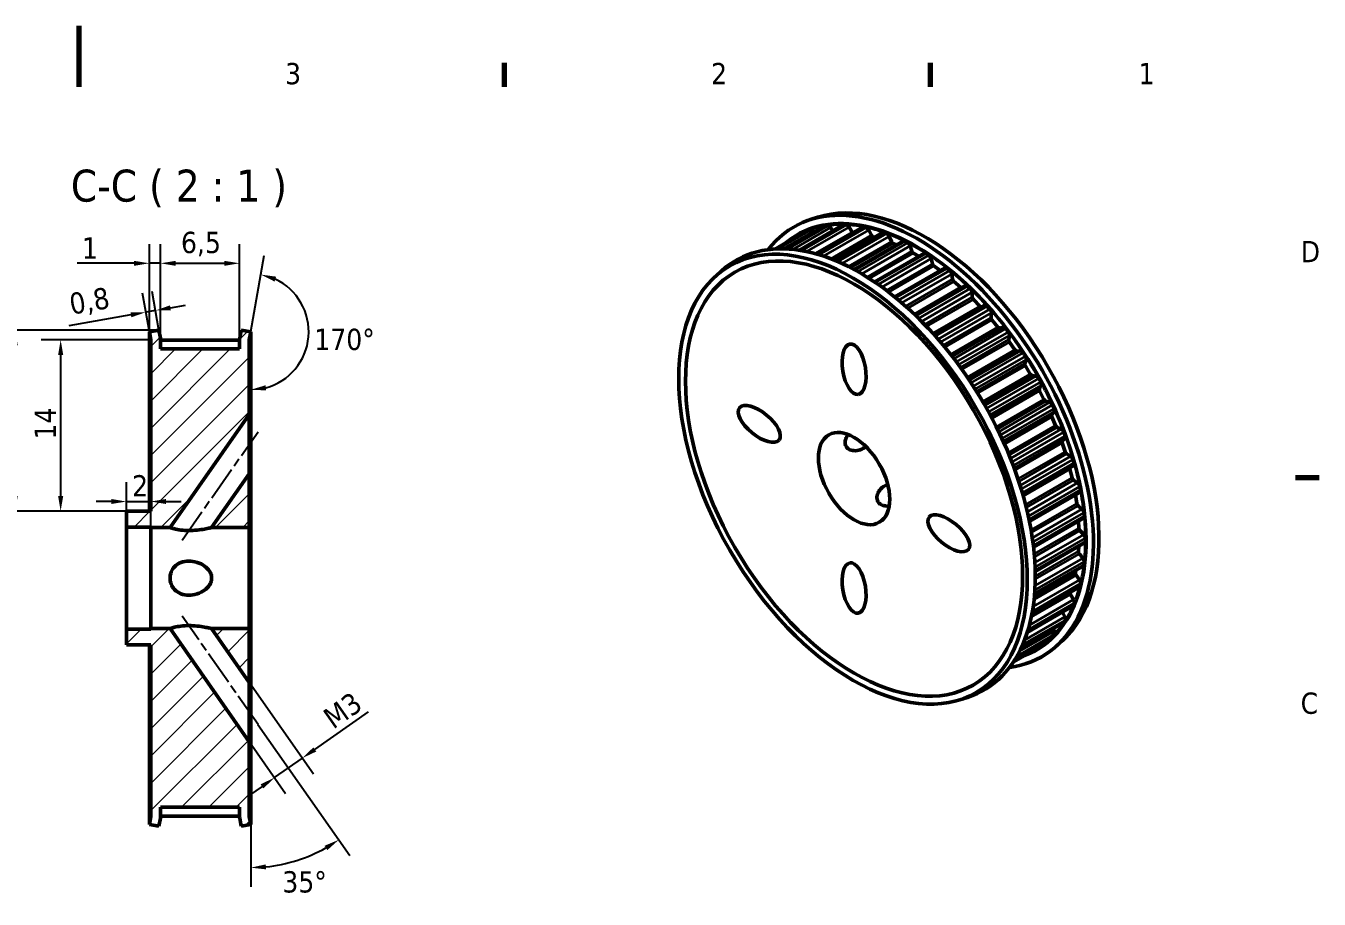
# Model space of a CAD drawing. Header units: millimetres. Extents: x 0 to 210, y 0 to 149.
# Drawn here: x 100.7 to 206.9, y 76.7 to 148.5 of the extents above; entities that cross this region are included whole.
import ezdxf

# ---------------------------------------------------------------- set-up
doc = ezdxf.new("R2010")
doc.units = ezdxf.units.MM
doc.header["$LTSCALE"] = 0.5
doc.linetypes.add('CHAIN', pattern=[0.3543, 0.2362, -0.0295, 0.0591, -0.0295])
for name, color, linetype, lineweight in [('Border (ISO)', 7, 'Continuous', 70), ('Centerline (ISO)', 7, 'Continuous', 25), ('Dimension (ISO)', 7, 'Continuous', 25), ('Hatch (ISO)', 7, 'Continuous', 18), ('Symbol (ISO)', 7, 'Continuous', 25), ('Visible (ISO)', 7, 'Continuous', 50), ('Visible Narrow (ISO)', 7, 'Continuous', 35)]:
    doc.layers.add(name, color=color, linetype=linetype, lineweight=lineweight)
doc.styles.add('Label Text (ISO)', font='tahoma.ttf')
doc.styles.add('Note Text (ISO)', font='tahoma.ttf')
doc.dimstyles.new('Default - Method 1b (ISO)', dxfattribs={"dimscale": 0.5, "dimtxt": 3.5, "dimasz": 2.5, "dimexe": 3.175, "dimexo": 0, "dimgap": 0.762, "dimtad": 1, "dimtoh": 1, "dimrnd": 1e-08, "dimtxsty": 'Note Text (ISO)', "dimcen": 0.09, "dimdle": 10, "dimclrd": 256, "dimclre": 256, "dimclrt": 256, "dimazin": 2, "dimtfac": 1, "dimtmove": 0, "dimatfit": 3, "dimfxl": 0, "dimtolj": 1, "dimlwd": -1, "dimlwe": -1, "dimarcsym": 0})

# ---------------------------------------------------------------- blocks, each defined once
blk = doc.blocks.new('Borders Default Border')
at = {"layer": 'Border (ISO)'}
for p, q in [((280, 287), (280, 290.9)), ((350, 287), (350, 290.9)), ((410, 222.75), (413.9, 222.75))]:
    blk.add_line(p, q, dxfattribs=at)
at = {"layer": 'Border (ISO)', "flags": 128}
blk.add_lwpolyline([(210, 297), (210, 287)], dxfattribs=at)
at = {"layer": 'Border (ISO)', "char_height": 3.5, "attachment_point": 7, "style": 'Note Text (ISO)'}
for s, insert in [('3', (243.91, 287.33)), ('2', (313.94, 287.4)), ('1', (384.21, 287.4)), ('D', (410.87, 258.13)), ('C', (410.86, 183.81))]:
    blk.add_mtext(s, dxfattribs=dict(at, insert=insert))
blk = doc.blocks.new('*D13')
at = {"layer": 'Defpoints', "color": 0}
for p in [(119.13, 91.92), (119.13, 91.91), (119.73, 91.06), (121.69, 79.55)]:
    blk.add_point(p, dxfattribs=at)
at = {"layer": 'Dimension (ISO)'}
for p, q in [((119.13, 91.91), (119.13, 77.71)), ((119.73, 91.06), (127.28, 80.28))]:
    blk.add_line(p, q, dxfattribs=at)
blk.add_arc((119.13, 91.92), 12.62, 275.6766, 299.3234, dxfattribs=at)
for points in [[(125.2, 81.09), (125.43, 80.73), (126.37, 81.58)], [(120.39, 79.15), (120.37, 79.56), (119.13, 79.29)]]:
    blk.add_solid(points, dxfattribs=at)
at = {"layer": 'Dimension (ISO)', "insert": (121.73, 79), "char_height": 1.75, "attachment_point": 1, "style": 'Note Text (ISO)'}
blk.add_mtext('\\A1;35°', dxfattribs=at)
blk = doc.blocks.new('*D14')
at = {"layer": 'Defpoints', "color": 0}
for p in [(119.02, 94.52), (119.02, 89.64), (123.38, 88.3)]:
    blk.add_point(p, dxfattribs=at)
at = {"layer": 'Dimension (ISO)'}
for p, q in [((119.02, 94.52), (124.29, 87)), ((124.4, 89.01), (128.82, 92.11)), ((119.02, 89.64), (122, 85.39)), ((121.08, 86.69), (123.38, 88.3)), ((120.06, 85.97), (119.04, 85.26))]:
    blk.add_line(p, q, dxfattribs=at)
for points in [[(124.28, 89.18), (124.52, 88.84), (123.38, 88.3)], [(119.94, 86.14), (120.18, 85.8), (121.08, 86.69)]]:
    blk.add_solid(points, dxfattribs=at)
at = {"layer": 'Dimension (ISO)', "insert": (124.91, 92.06), "char_height": 1.75, "attachment_point": 1, "rotation": 35, "style": 'Note Text (ISO)'}
blk.add_mtext('\\A1;\\fTahoma|b0|i0;\\H1.7500;M3', dxfattribs=at)
blk = doc.blocks.new('*D15')
at = {"layer": 'Defpoints', "color": 0}
for p in [(110.92, 109.39), (108.92, 107.3), (110.92, 107.25)]:
    blk.add_point(p, dxfattribs=at)
at = {"layer": 'Dimension (ISO)'}
for p, q in [((108.92, 107.3), (108.92, 110.98)), ((110.92, 107.25), (110.92, 110.98)), ((107.67, 109.39), (106.42, 109.39)), ((108.92, 109.39), (110.92, 109.39)), ((112.17, 109.39), (113.42, 109.39))]:
    blk.add_line(p, q, dxfattribs=at)
for points in [[(107.67, 109.6), (107.67, 109.19), (108.92, 109.39)], [(112.17, 109.6), (112.17, 109.19), (110.92, 109.39)]]:
    blk.add_solid(points, dxfattribs=at)
at = {"layer": 'Dimension (ISO)', "insert": (109.38, 111.56), "char_height": 1.75, "attachment_point": 1, "style": 'Note Text (ISO)'}
blk.add_mtext('\\A1;2', dxfattribs=at)
blk = doc.blocks.new('*D16')
at = {"layer": 'Defpoints', "color": 0}
for p in [(110.8, 128.98), (110.8, 123.35), (111.72, 122.69)]:
    blk.add_point(p, dxfattribs=at)
at = {"layer": 'Dimension (ISO)'}
for p, q in [((110.8, 123.35), (110.8, 130.56)), ((111.72, 122.69), (111.72, 130.56)), ((109.55, 128.98), (104.88, 128.98)), ((111.72, 128.98), (110.8, 128.98)), ((112.97, 128.98), (114.22, 128.98))]:
    blk.add_line(p, q, dxfattribs=at)
for points in [[(109.55, 129.18), (109.55, 128.77), (110.8, 128.98)], [(112.97, 129.18), (112.97, 128.77), (111.72, 128.98)]]:
    blk.add_solid(points, dxfattribs=at)
at = {"layer": 'Dimension (ISO)', "insert": (105.26, 131.11), "char_height": 1.75, "attachment_point": 1, "style": 'Note Text (ISO)'}
blk.add_mtext('\\A1;1', dxfattribs=at)
blk = doc.blocks.new('*D25')
at = {"layer": 'Defpoints', "color": 0}
for p in [(110.52, 124.96), (110.8, 123.35), (111.59, 123.49)]:
    blk.add_point(p, dxfattribs=at)
at = {"layer": 'Dimension (ISO)'}
for p, q in [((110.8, 123.35), (110.24, 126.52)), ((111.59, 123.49), (111.03, 126.66)), ((112.54, 125.32), (113.77, 125.53)), ((109.29, 124.74), (104.18, 123.84)), ((111.31, 125.1), (110.52, 124.96))]:
    blk.add_line(p, q, dxfattribs=at)
for points in [[(112.5, 125.52), (112.57, 125.11), (111.31, 125.1)], [(109.25, 124.95), (109.32, 124.54), (110.52, 124.96)]]:
    blk.add_solid(points, dxfattribs=at)
at = {"layer": 'Dimension (ISO)', "insert": (104.1, 126.47), "char_height": 1.75, "attachment_point": 1, "rotation": 10, "style": 'Note Text (ISO)'}
blk.add_mtext('\\A1;0,8', dxfattribs=at)
blk = doc.blocks.new('*D26')
at = {"layer": 'Defpoints', "color": 0}
for p in [(110.92, 122.69), (103.51, 108.6), (108.92, 108.6)]:
    blk.add_point(p, dxfattribs=at)
at = {"layer": 'Dimension (ISO)'}
for p, q in [((110.92, 122.69), (101.92, 122.69)), ((103.51, 121.44), (103.51, 109.85)), ((108.92, 108.6), (101.92, 108.6))]:
    blk.add_line(p, q, dxfattribs=at)
for points in [[(103.3, 121.44), (103.72, 121.44), (103.51, 122.69)], [(103.3, 109.85), (103.72, 109.85), (103.51, 108.6)]]:
    blk.add_solid(points, dxfattribs=at)
at = {"layer": 'Dimension (ISO)', "insert": (101.37, 114.49), "char_height": 1.75, "attachment_point": 1, "rotation": 90, "style": 'Note Text (ISO)'}
blk.add_mtext('\\A1;14', dxfattribs=at)
blk = doc.blocks.new('*D27')
at = {"layer": 'Defpoints', "color": 0}
for p in [(111.59, 123.49), (99.77, 108.6), (108.92, 108.6)]:
    blk.add_point(p, dxfattribs=at)
at = {"layer": 'Dimension (ISO)'}
for p, q in [((111.59, 123.49), (98.18, 123.49)), ((99.77, 122.24), (99.77, 109.85)), ((108.92, 108.6), (98.18, 108.6))]:
    blk.add_line(p, q, dxfattribs=at)
for points in [[(99.56, 122.24), (99.98, 122.24), (99.77, 123.49)], [(99.56, 109.85), (99.98, 109.85), (99.77, 108.6)]]:
    blk.add_solid(points, dxfattribs=at)
at = {"layer": 'Dimension (ISO)', "insert": (97.59, 114.93), "char_height": 1.75, "attachment_point": 1, "rotation": 90, "style": 'Note Text (ISO)'}
blk.add_mtext('\\A1;15', dxfattribs=at)
blk = doc.blocks.new('*D28')
at = {"layer": 'Defpoints', "color": 0}
for p in [(119.13, 123.35), (119.13, 123.35), (119.14, 123.36), (123.12, 120.73)]:
    blk.add_point(p, dxfattribs=at)
at = {"layer": 'Dimension (ISO)'}
blk.add_line((119.14, 123.36), (120.24, 129.62), dxfattribs=at)
blk.add_arc((119.13, 123.35), 4.77, 285.0432, 64.9568, dxfattribs=at)
for points in [[(121.09, 127.48), (121.22, 127.88), (119.96, 128.05)], [(120.4, 118.53), (120.35, 118.95), (119.13, 118.58)]]:
    blk.add_solid(points, dxfattribs=at)
at = {"layer": 'Dimension (ISO)', "insert": (124.36, 123.6), "char_height": 1.75, "attachment_point": 1, "style": 'Note Text (ISO)'}
blk.add_mtext('\\A1;170°', dxfattribs=at)
blk = doc.blocks.new('*D29')
at = {"layer": 'Defpoints', "color": 0}
for p in [(118.22, 128.98), (111.72, 122.66), (118.22, 122.66)]:
    blk.add_point(p, dxfattribs=at)
at = {"layer": 'Dimension (ISO)'}
for p, q in [((111.72, 122.66), (111.72, 130.56)), ((118.22, 122.66), (118.22, 130.56)), ((112.97, 128.98), (116.97, 128.98))]:
    blk.add_line(p, q, dxfattribs=at)
for points in [[(112.97, 129.18), (112.97, 128.77), (111.72, 128.98)], [(116.97, 129.18), (116.97, 128.77), (118.22, 128.98)]]:
    blk.add_solid(points, dxfattribs=at)
at = {"layer": 'Dimension (ISO)', "insert": (113.4, 131.57), "char_height": 1.75, "attachment_point": 1, "style": 'Note Text (ISO)'}
blk.add_mtext('\\A1;6,5', dxfattribs=at)

msp = doc.modelspace()

# ---------------------------------------------------------------- hatches: boundary and pattern name
at = {"layer": 'Hatch (ISO)'}
h = msp.add_hatch(dxfattribs=at)
h.set_pattern_fill('ANSI31', color=256, scale=12.7, style=0)
h.set_pattern_definition([(45, (0, 0), (-1.122532, 1.122532), [])])
h.paths.add_polyline_path([(115.921, 98.947), (119.018, 94.523), (119.018, 98.947)])
h.paths.add_polyline_path([(119.018, 111.67), (115.921, 107.247), (119.018, 107.247)])
edge = h.paths.add_edge_path()
edge.add_line((111.718, 121.941), (111.718, 122.691))
edge.add_ellipse((110.918, 122.691), major_axis=(0, 0.8), ratio=1, start_angle=270, end_angle=280)
edge.add_line((111.706, 122.83), (111.589, 123.491))
edge.add_line((111.589, 123.491), (110.801, 123.352))
edge.add_line((110.801, 123.352), (110.918, 122.691))
edge.add_line((110.918, 122.691), (110.918, 108.597))
edge.add_line((110.918, 108.597), (108.918, 108.597))
edge.add_line((108.918, 108.597), (108.918, 107.297))
edge.add_line((108.918, 107.297), (110.918, 107.297))
edge.add_line((110.918, 107.297), (110.918, 107.247))
edge.add_line((110.918, 107.247), (112.502, 107.247))
edge.add_line((112.502, 107.247), (119.018, 116.552))
edge.add_line((119.018, 116.552), (119.018, 122.691))
edge.add_line((119.018, 122.691), (119.134, 123.352))
edge.add_line((119.134, 123.352), (118.347, 123.491))
edge.add_line((118.347, 123.491), (118.23, 122.83))
edge.add_ellipse((119.018, 122.691), major_axis=(-0.139, -0.788), ratio=1, start_angle=270, end_angle=280)
edge.add_line((118.218, 122.691), (118.218, 121.941))
edge.add_line((118.218, 121.941), (111.718, 121.941))
edge = h.paths.add_edge_path()
edge.add_line((111.718, 83.502), (111.718, 84.252))
edge.add_line((111.718, 84.252), (118.218, 84.252))
edge.add_line((118.218, 84.252), (118.218, 83.502))
edge.add_ellipse((119.018, 83.502), major_axis=(0, -0.8), ratio=1, start_angle=270, end_angle=280)
edge.add_line((118.23, 83.363), (118.347, 82.702))
edge.add_line((118.347, 82.702), (119.134, 82.841))
edge.add_line((119.134, 82.841), (119.018, 83.502))
edge.add_line((119.018, 83.502), (119.018, 89.641))
edge.add_line((119.018, 89.641), (112.502, 98.947))
edge.add_line((112.502, 98.947), (110.918, 98.947))
edge.add_line((110.918, 98.947), (110.918, 98.897))
edge.add_line((110.918, 98.897), (108.918, 98.897))
edge.add_line((108.918, 98.897), (108.918, 97.597))
edge.add_line((108.918, 97.597), (110.918, 97.597))
edge.add_line((110.918, 97.597), (110.918, 83.502))
edge.add_line((110.918, 83.502), (110.801, 82.841))
edge.add_line((110.801, 82.841), (111.589, 82.702))
edge.add_line((111.589, 82.702), (111.706, 83.363))
edge.add_ellipse((110.918, 83.502), major_axis=(0.139, 0.788), ratio=1, start_angle=270, end_angle=280)

# ---------------------------------------------------------------- linework, layer by layer
at = {"layer": 'Centerline (ISO)', "linetype": 'CHAIN', "ltscale": 23.990969}
for p, q in [((113.494, 106.223), (119.735, 115.135)), ((119.735, 91.058), (113.494, 99.971))]:
    msp.add_line(p, q, dxfattribs=at)
at = {"layer": 'Visible (ISO)'}
for p, q in [((166.33, 132.023), (163.104, 130.161)), ((167.824, 132.128), (164.229, 130.052)), ((165.747, 132.765), (165.13, 132.568)), ((169.412, 131.954), (165.6, 129.753)), ((166.795, 131.918), (166.988, 131.645)), ((168.324, 131.955), (168.569, 131.545)), ((162.24, 130.153), (163.867, 131.093)), ((164.952, 131.643), (162.385, 130.161)), ((165.379, 131.603), (165.451, 131.516)), ((171.068, 131.506), (167.122, 129.228)), ((172.766, 130.79), (168.734, 128.462)), ((169.94, 131.712), (170.155, 131.287)), ((170.299, 131.149), (170.401, 131.121)), ((171.619, 131.194), (171.799, 130.761)), ((174.479, 129.817), (170.391, 127.457)), ((171.936, 130.606), (172.229, 130.48)), ((173.333, 130.409), (173.476, 129.974)), ((173.604, 129.805), (174.031, 129.559)), ((175.056, 129.37), (175.159, 128.939)), ((175.276, 128.759), (175.798, 128.382)), ((157.329, 127.905), (157.809, 128.341)), ((176.181, 128.603), (172.056, 126.222)), ((176.761, 128.091), (176.823, 127.673)), ((177.844, 127.167), (173.698, 124.773)), ((176.927, 127.484), (177.471, 127.009)), ((178.42, 126.595), (178.44, 126.195)), ((178.529, 126.001), (179.052, 125.46)), ((179.201, 125.407), (179.446, 125.533)), ((180.007, 124.904), (179.985, 124.528)), ((111.589, 123.491), (110.801, 123.352)), ((110.801, 123.352), (110.918, 122.691)), ((110.801, 123.352), (110.801, 108.597)), ((111.706, 122.83), (111.589, 123.491)), ((118.347, 123.491), (118.23, 122.83)), ((119.134, 123.352), (118.347, 123.491)), ((119.018, 122.691), (119.134, 123.352)), ((119.134, 82.841), (119.134, 123.352)), ((180.058, 124.332), (180.551, 123.735)), ((180.702, 123.659), (180.975, 123.732)), ((110.918, 122.691), (110.918, 108.597)), ((111.718, 121.941), (111.718, 122.691)), ((111.718, 122.662), (118.218, 122.662)), ((118.218, 122.691), (118.218, 121.941)), ((119.018, 116.552), (119.018, 122.691)), ((181.499, 123.046), (181.434, 122.7)), ((181.49, 122.505), (181.945, 121.861)), ((118.218, 121.941), (111.718, 121.941)), ((182.096, 121.762), (182.392, 121.781)), ((182.87, 121.048), (182.764, 120.739)), ((182.802, 120.547), (183.212, 119.866)), ((183.361, 119.747), (183.674, 119.711)), ((184.099, 118.944), (183.954, 118.675)), ((183.973, 118.49), (184.331, 117.783)), ((184.476, 117.646), (184.803, 117.555)), ((112.502, 107.247), (119.018, 116.552)), ((119.018, 116.552), (119.018, 111.67)), ((185.167, 116.765), (184.985, 116.542)), ((184.985, 116.367), (185.286, 115.645)), ((185.424, 115.491), (185.759, 115.348)), ((185.822, 114.21), (186.062, 113.484)), ((186.058, 114.547), (185.842, 114.373)), ((186.19, 113.316), (186.528, 113.123)), ((119.018, 111.67), (115.921, 107.247)), ((119.018, 107.247), (119.018, 111.67)), ((182.609, 109.93), (186.761, 112.328)), ((186.471, 112.054), (186.645, 111.336)), ((186.762, 111.157), (187.097, 110.916)), ((183.14, 107.755), (187.277, 110.143)), ((186.921, 109.932), (187.027, 109.234)), ((110.918, 108.597), (108.918, 108.597)), ((108.918, 108.597), (108.918, 107.297)), ((187.131, 109.046), (187.458, 108.761)), ((183.476, 105.648), (187.584, 108.02)), ((187.171, 107.781), (187.201, 107.211)), ((108.918, 107.297), (110.918, 107.297)), ((108.918, 98.897), (108.918, 107.297)), ((110.918, 107.297), (110.918, 107.247)), ((110.918, 107.247), (112.502, 107.247)), ((110.918, 98.947), (110.918, 107.247)), ((115.921, 107.247), (119.018, 107.247)), ((119.018, 107.247), (119.018, 98.947)), ((187.291, 107.017), (187.605, 106.694)), ((183.614, 103.644), (187.678, 105.99)), ((187.189, 105.708), (187.166, 105.299)), ((187.24, 105.103), (187.536, 104.745)), ((183.562, 101.781), (187.556, 104.087)), ((186.961, 103.743), (186.921, 103.528)), ((186.978, 103.333), (187.251, 102.947)), ((183.334, 100.096), (187.221, 102.34)), ((186.509, 101.735), (186.756, 101.327)), ((182.961, 98.631), (186.678, 100.777)), ((185.857, 100.303), (186.058, 99.911)), ((110.918, 98.897), (108.918, 98.897)), ((108.918, 98.897), (108.918, 97.597)), ((112.502, 98.947), (110.918, 98.947)), ((110.918, 98.947), (110.918, 98.897)), ((119.018, 89.641), (112.502, 98.947)), ((115.921, 98.947), (119.018, 94.523)), ((119.018, 98.947), (115.921, 98.947)), ((119.018, 94.523), (119.018, 98.947)), ((182.5, 97.439), (185.936, 99.423)), ((185.08, 98.929), (185.167, 98.721)), ((182.063, 96.599), (185.006, 98.298)), ((185.845, 97.955), (185.365, 97.519)), ((108.918, 97.597), (110.918, 97.597)), ((110.801, 97.597), (110.801, 82.841)), ((110.918, 97.597), (110.918, 83.502)), ((181.829, 96.224), (183.903, 97.421)), ((119.018, 94.523), (119.018, 89.641)), ((177.427, 93.095), (178.044, 93.292)), ((119.018, 83.502), (119.018, 89.641)), ((111.718, 83.502), (111.718, 84.252)), ((111.718, 84.252), (118.218, 84.252)), ((118.218, 84.252), (118.218, 83.502)), ((110.918, 83.502), (110.801, 82.841)), ((111.589, 82.702), (111.706, 83.363)), ((118.218, 83.531), (111.718, 83.531)), ((118.23, 83.363), (118.347, 82.702)), ((119.134, 82.841), (119.018, 83.502)), ((110.801, 82.841), (111.589, 82.702)), ((118.347, 82.702), (119.134, 82.841))]:
    msp.add_line(p, q, dxfattribs=at)
for centre, start, end in [((110.918, 122.691), 0, 10), ((119.018, 122.691), 170, 180), ((110.918, 83.502), 350, 0), ((119.018, 83.502), 180, 190)]:
    msp.add_arc(centre, 0.8, start, end, dxfattribs=at)
for centre, major_axis, start_param, end_param in [((173.976, 114.309), (-10.197, 17.662), 2.9051027, 6.5196753), ((174.533, 114.631), (-10.128, 17.542), 3.2666, 6.158178), ((166.48, 131.763), (-0.15, 0.26), 6.0715312, 6.2831853), ((173.885, 114.257), (-9.797, 16.969), 6.0550164, 6.0715312), ((166.67, 131.793), (-0.15, 0.26), 4.865978, 6.0550164), ((167.974, 131.868), (-0.15, 0.26), 5.9458675, 6.2831853), ((173.885, 114.257), (-9.797, 16.969), 5.9293527, 5.9458675), ((168.178, 131.861), (-0.15, 0.26), 4.7403142, 5.9293527), ((169.562, 131.695), (-0.15, 0.26), 5.8202038, 6.2831853), ((173.885, 114.257), (-9.797, 16.969), 5.803689, 5.8202038), ((169.776, 131.651), (-0.15, 0.26), 4.6146505, 5.803689), ((169.198, 111.551), (10.197, -17.662), 6.158178, 9.5497853), ((164.017, 130.833), (-0.15, 0.26), 5.6064322, 6.2831853), ((165.102, 131.383), (-0.15, 0.26), 6.1971949, 6.2831853), ((173.885, 114.257), (-9.797, 16.969), 6.1806801, 6.1971949), ((165.276, 131.448), (-0.15, 0.26), 4.9916417, 6.1806801), ((168.666, 131.608), (-0.1, 0.173), 1.5987216, 1.9433872), ((170.264, 131.328), (-0.1, 0.173), 1.4730579, 2.6075219), ((171.218, 131.246), (-0.15, 0.26), 5.6945401, 6.2831853), ((173.885, 114.257), (-9.797, 16.969), 5.6780253, 5.6945401), ((171.439, 131.167), (-0.15, 0.26), 4.4889868, 5.6780253), ((171.918, 130.779), (-0.1, 0.173), 1.3473942, 2.4818582), ((172.916, 130.53), (-0.15, 0.26), 5.5688764, 6.2831853), ((173.885, 114.257), (-9.797, 16.969), 5.5523616, 5.5688764), ((173.141, 130.417), (-0.15, 0.26), 4.3633231, 5.5523616), ((173.604, 129.969), (-0.1, 0.173), 1.2217305, 2.3561945), ((174.629, 129.557), (-0.15, 0.26), 5.4432127, 6.2831853), ((173.885, 114.257), (-9.797, 16.969), 5.4266979, 5.4432127), ((174.854, 129.411), (-0.15, 0.26), 4.2376594, 5.4266979), ((175.294, 128.911), (-0.1, 0.173), 1.0960668, 2.2305308), ((176.331, 128.343), (-0.15, 0.26), 5.317549, 6.2831853), ((173.885, 114.257), (-9.797, 16.969), 5.3010342, 5.317549), ((176.552, 128.167), (-0.15, 0.26), 4.1119957, 5.3010342), ((176.962, 127.622), (-0.1, 0.173), 0.9704031, 2.1048671), ((177.506, 127.146), (-0.1, 0.173), 2.1048671, 2.4267333), ((177.994, 126.907), (-0.15, 0.26), 5.1918853, 6.2831853), ((173.885, 114.257), (-9.797, 16.969), 5.1753705, 5.1918853), ((178.208, 126.703), (-0.15, 0.26), 3.986332, 5.1753705), ((178.581, 126.123), (-0.1, 0.173), 0.8447394, 1.9792034), ((179.104, 125.582), (0.1, -0.173), 5.120796, 6.25526), ((179.592, 125.271), (-0.15, 0.26), 5.0662216, 6.25526), ((173.885, 114.257), (-9.797, 16.969), 5.0497068, 5.0662216), ((179.796, 125.043), (-0.15, 0.26), 3.8606683, 5.0497068), ((180.126, 124.436), (-0.1, 0.173), 0.7190757, 1.8535397), ((180.619, 123.839), (0.1, -0.173), 4.9951323, 6.1295963), ((181.1, 123.462), (-0.15, 0.26), 4.9405579, 6.1295963), ((173.885, 114.257), (-9.797, 16.969), 4.9240431, 4.9405579), ((181.29, 123.213), (-0.15, 0.26), 3.7350046, 4.9240431), ((181.573, 122.589), (-0.1, 0.173), 0.5934119, 1.727876), ((182.028, 121.945), (0.1, -0.173), 4.8694686, 6.0039326), ((182.494, 121.507), (-0.15, 0.26), 4.8148942, 6.0039326), ((173.885, 114.257), (-9.797, 16.969), 4.7983794, 4.8148942), ((182.668, 121.241), (-0.15, 0.26), 3.6093409, 4.7983794), ((182.899, 120.61), (-0.1, 0.173), 0.4677482, 1.6022123), ((183.308, 119.929), (-0.1, 0.173), 1.6022123, 2.7366763), ((183.753, 119.438), (-0.15, 0.26), 4.6892305, 5.8782689), ((173.885, 114.257), (-9.797, 16.969), 4.6727156, 4.6892305), ((183.907, 119.159), (0.15, -0.26), 0.3420845, 1.531123), ((184.082, 118.531), (-0.1, 0.173), 0.3420845, 1.4765485), ((184.44, 117.824), (-0.1, 0.173), 1.4765485, 2.6110126), ((184.856, 117.287), (-0.15, 0.26), 4.5635668, 5.7526052), ((173.885, 114.257), (-9.797, 16.969), 4.5470519, 4.5635668), ((184.989, 117), (0.15, -0.26), 0.2164208, 1.4054593), ((185.105, 116.385), (-0.1, 0.173), 0.2164208, 1.3508848), ((185.406, 115.663), (-0.1, 0.173), 1.3508848, 2.4853489), ((185.786, 115.089), (-0.15, 0.26), 4.4379031, 5.6269415), ((173.885, 114.257), (-9.797, 16.969), 4.4213882, 4.4379031), ((185.895, 114.798), (0.15, -0.26), 0.0907571, 1.2797956), ((185.95, 114.205), (-0.1, 0.173), 0.0907571, 1.2252211), ((186.19, 113.48), (-0.1, 0.173), 1.2252211, 2.3596851), ((186.528, 112.877), (-0.15, 0.26), 4.3122393, 5.5012778), ((173.885, 114.257), (-9.797, 16.969), 4.2957245, 4.3122393), ((186.606, 112.026), (-0.1, 0.173), 0.4148199, 1.0995574), ((186.611, 112.588), (0.15, -0.26), 0, 1.1541319), ((186.779, 111.309), (-0.1, 0.173), 1.0995574, 2.2340214), ((187.071, 110.687), (-0.15, 0.26), 4.1865756, 5.3756141), ((173.885, 114.257), (-9.797, 16.969), 4.1700608, 4.1865756), ((187.06, 109.883), (-0.1, 0.173), 0.9443349, 0.9738937), ((187.127, 110.403), (0.15, -0.26), 0, 1.0284682), ((187.166, 109.184), (-0.1, 0.173), 0.9738937, 2.1083577), ((187.406, 108.554), (-0.15, 0.26), 4.0609119, 5.2499504), ((173.885, 114.257), (-9.797, 16.969), 4.0443971, 4.0609119), ((187.434, 108.279), (0.15, -0.26), 0, 0.9028045), ((187.343, 107.139), (-0.1, 0.173), 0.84823, 1.982694), ((187.528, 106.51), (-0.15, 0.26), 3.9352482, 5.1242867), ((173.885, 114.257), (-9.797, 16.969), 3.9187334, 3.9352482), ((187.307, 105.207), (-0.1, 0.173), 0.7225663, 1.8570303), ((187.528, 106.25), (0.15, -0.26), 0, 0.7771408), ((187.434, 104.589), (-0.15, 0.26), 3.8095845, 4.998623), ((187.406, 104.347), (0.15, -0.26), 0, 0.651477), ((173.885, 114.257), (-9.797, 16.969), 3.7930697, 3.8095845), ((187.06, 103.417), (-0.1, 0.173), 0.5969026, 1.7313666), ((187.071, 102.6), (0.15, -0.26), 0, 0.5258133), ((187.127, 102.82), (-0.15, 0.26), 3.6839208, 4.8729593), ((173.885, 114.257), (-9.797, 16.969), 3.667406, 3.6839208), ((186.606, 101.799), (-0.1, 0.173), 0.6338655, 1.6057029), ((173.885, 114.257), (-9.797, 16.969), 3.5417423, 3.5582571), ((186.611, 101.231), (-0.15, 0.26), 3.5582571, 4.7472956), ((186.528, 101.037), (0.15, -0.26), 0, 0.4001496), ((185.786, 99.683), (0.15, -0.26), 0, 0.2744859), ((173.885, 114.257), (9.797, -16.969), 0.2744859, 0.2910007), ((185.895, 99.848), (0.15, -0.26), 0.2910007, 1.4800392), ((184.856, 98.558), (0.15, -0.26), 0, 0.1488222), ((173.885, 114.257), (9.797, -16.969), 0.1488222, 0.165337), ((184.989, 98.692), (0.15, -0.26), 0.165337, 1.3543755), ((183.753, 97.681), (0.15, -0.26), 0, 0.0231585), ((173.885, 114.257), (9.797, -16.969), 0.0231585, 0.0396733), ((183.907, 97.781), (0.15, -0.26), 0.0396733, 1.2241979)]:
    msp.add_ellipse(centre, major_axis=major_axis, ratio=0.5773503, start_param=start_param, end_param=end_param, dxfattribs=at)
for centre, major_axis, ratio in [((168.641, 111.229), (10.128, -17.542), 0.5773503), ((168.723, 111.277), (9.797, -16.969), 0.5773503), ((168.723, 120.27), (0.343, -2.068), 0.4491777), ((160.935, 115.773), (1.619, -1.331), 0.4491777), ((168.723, 111.277), (-2.075, 3.594), 0.5773503), ((176.512, 106.78), (-1.619, 1.331), 0.4491777), ((168.723, 102.283), (-0.343, 2.068), 0.4491777)]:
    msp.add_ellipse(centre, major_axis=major_axis, ratio=ratio, dxfattribs=at)
for points, knots in [([(169.695, 113.913), (169.625, 113.853), (169.552, 113.802), (169.324, 113.67), (169.148, 113.609), (168.797, 113.56), (168.624, 113.572), (168.347, 113.656), (168.218, 113.727), (168.079, 113.884), (168.042, 113.945), (167.992, 114.081), (167.979, 114.156), (167.979, 114.315), (167.992, 114.399), (168.042, 114.572), (168.079, 114.66), (168.154, 114.8), (168.186, 114.853), (168.22, 114.905)], [0.41969069, 0.41969069, 0.41969069, 0.41969069, 0.45034962, 0.45034962, 0.51637027, 0.51637027, 0.58239091, 0.58239091, 0.64083498, 0.64083498, 0.67005701, 0.67005701, 0.69927905, 0.69927905, 0.72850109, 0.72850109, 0.75772312, 0.75772312, 0.77577146, 0.77577146, 0.77577146, 0.77577146]), ([(171.614, 109.027), (171.552, 109.023), (171.49, 109.022), (171.331, 109.027), (171.236, 109.039), (171.062, 109.082), (170.982, 109.113), (170.845, 109.192), (170.786, 109.241), (170.694, 109.353), (170.659, 109.415), (170.592, 109.614), (170.595, 109.761), (170.662, 110.043), (170.738, 110.199), (170.955, 110.478), (171.097, 110.6), (171.252, 110.69)], [0.62278664, 0.62278664, 0.62278664, 0.62278664, 0.64083498, 0.64083498, 0.67005701, 0.67005701, 0.69927905, 0.69927905, 0.72850109, 0.72850109, 0.75772312, 0.75772312, 0.81616719, 0.81616719, 0.88218783, 0.88218783, 0.94820848, 0.94820848, 0.94820848, 0.94820848]), ([(114.041, 107.003), (113.83, 107.003), (113.603, 107.016), (113.189, 107.068), (113.003, 107.106), (112.752, 107.168), (112.657, 107.196), (112.532, 107.236), (112.502, 107.247), (112.502, 107.247)], [0, 0, 0, 0, 0.06328483, 0.06328483, 0.12656967, 0.12656967, 0.17587224, 0.17587224, 0.22517481, 0.22517481, 0.22517481, 0.22517481]), ([(115.921, 107.247), (115.921, 107.247), (115.905, 107.243), (115.848, 107.23), (115.805, 107.22), (115.644, 107.185), (115.493, 107.154), (115.159, 107.096), (114.946, 107.063), (114.497, 107.017), (114.261, 107.003), (114.041, 107.003)], [0.69927905, 0.69927905, 0.69927905, 0.69927905, 0.72850109, 0.72850109, 0.75772312, 0.75772312, 0.81616719, 0.81616719, 0.88218783, 0.88218783, 0.94820848, 0.94820848, 0.94820848, 0.94820848]), ([(114.041, 101.697), (113.83, 101.697), (113.603, 101.731), (113.189, 101.888), (113.003, 102.012), (112.752, 102.284), (112.657, 102.432), (112.532, 102.757), (112.502, 102.932), (112.502, 103.261), (112.532, 103.437), (112.657, 103.761), (112.752, 103.91), (113.003, 104.181), (113.189, 104.305), (113.603, 104.463), (113.83, 104.497), (114.261, 104.497), (114.497, 104.46), (114.946, 104.319), (115.159, 104.214), (115.493, 103.974), (115.644, 103.827), (115.805, 103.572), (115.848, 103.48), (115.905, 103.292), (115.921, 103.194), (115.921, 102.999), (115.905, 102.902), (115.848, 102.713), (115.805, 102.622), (115.644, 102.366), (115.493, 102.219), (115.159, 101.98), (114.946, 101.874), (114.497, 101.733), (114.261, 101.697), (114.041, 101.697)], [0, 0, 0, 0, 0.06328483, 0.06328483, 0.12656967, 0.12656967, 0.17587224, 0.17587224, 0.22517481, 0.22517481, 0.27447738, 0.27447738, 0.32377996, 0.32377996, 0.38706479, 0.38706479, 0.45034962, 0.45034962, 0.51637027, 0.51637027, 0.58239091, 0.58239091, 0.64083498, 0.64083498, 0.67005701, 0.67005701, 0.69927905, 0.69927905, 0.72850109, 0.72850109, 0.75772312, 0.75772312, 0.81616719, 0.81616719, 0.88218783, 0.88218783, 0.94820848, 0.94820848, 0.94820848, 0.94820848]), ([(112.502, 98.947), (112.502, 98.947), (112.532, 98.957), (112.657, 98.997), (112.752, 99.025), (113.003, 99.088), (113.189, 99.126), (113.603, 99.177), (113.83, 99.19), (114.261, 99.19), (114.497, 99.176), (114.946, 99.13), (115.159, 99.098), (115.493, 99.039), (115.644, 99.008), (115.805, 98.973), (115.848, 98.963), (115.905, 98.95), (115.921, 98.947), (115.921, 98.947)], [0.22517481, 0.22517481, 0.22517481, 0.22517481, 0.27447738, 0.27447738, 0.32377996, 0.32377996, 0.38706479, 0.38706479, 0.45034962, 0.45034962, 0.51637027, 0.51637027, 0.58239091, 0.58239091, 0.64083498, 0.64083498, 0.67005701, 0.67005701, 0.69927905, 0.69927905, 0.69927905, 0.69927905])]:
    msp.add_open_spline(points, degree=3, knots=knots, dxfattribs=at)
msp.add_open_spline([(171.252, 110.69), (171.325, 110.732), (171.405, 110.769), (171.492, 110.8)], degree=3, dxfattribs=at)
at = {"layer": 'Visible Narrow (ISO)'}
for p, q in [((163.117, 130.161), (166.365, 132.036)), ((166.558, 132.066), (163.247, 130.154)), ((163.682, 130.121), (166.795, 131.918)), ((164.255, 130.048), (167.882, 132.142)), ((168.09, 132.135), (164.426, 130.02)), ((164.836, 129.941), (168.324, 131.955)), ((165.642, 129.741), (169.495, 131.966)), ((169.713, 131.922), (165.837, 129.684)), ((162.387, 130.161), (164.966, 131.649)), ((165.142, 131.716), (162.453, 130.163)), ((162.891, 130.167), (165.379, 131.603)), ((168.569, 131.545), (165.509, 129.778)), ((166.219, 129.563), (169.94, 131.712)), ((170.155, 131.287), (166.805, 129.353)), ((167.033, 129.264), (170.299, 131.149)), ((167.181, 129.203), (171.177, 131.511)), ((171.401, 131.43), (167.391, 129.115)), ((167.744, 128.957), (171.619, 131.194)), ((171.799, 130.761), (168.252, 128.713)), ((168.809, 128.421), (172.901, 130.783)), ((168.467, 128.603), (171.936, 130.606)), ((173.129, 130.668), (169.027, 128.3)), ((169.354, 128.112), (173.333, 130.409)), ((173.476, 129.974), (169.791, 127.846)), ((169.991, 127.719), (173.604, 129.805)), ((170.483, 127.395), (174.641, 129.795)), ((174.869, 129.647), (170.704, 127.242)), ((171.003, 127.029), (175.056, 129.37)), ((175.159, 128.939), (171.376, 126.754)), ((171.56, 126.614), (175.276, 128.759)), ((172.164, 126.134), (176.369, 128.562)), ((176.594, 128.383), (172.383, 125.952)), ((172.655, 125.721), (176.761, 128.091)), ((176.823, 127.673), (172.968, 125.447)), ((173.136, 125.296), (176.927, 127.484)), ((177.471, 127.009), (173.661, 124.809)), ((173.819, 124.656), (178.058, 127.104)), ((178.275, 126.896), (174.033, 124.447)), ((174.277, 124.203), (178.42, 126.595)), ((178.44, 126.195), (174.534, 123.94)), ((174.685, 123.782), (178.529, 126.001)), ((179.052, 125.46), (175.194, 123.233)), ((179.446, 125.533), (175.286, 123.131)), ((175.419, 122.982), (179.681, 125.443)), ((175.277, 123.141), (179.201, 125.407)), ((179.888, 125.21), (175.623, 122.748)), ((175.839, 122.498), (180.007, 124.904)), ((179.985, 124.528), (176.044, 122.253)), ((176.178, 122.092), (180.058, 124.332)), ((180.551, 123.735), (176.662, 121.49)), ((176.75, 121.377), (180.702, 123.659)), ((180.975, 123.732), (176.795, 121.318)), ((176.935, 121.136), (181.212, 123.605)), ((181.405, 123.352), (177.127, 120.882)), ((177.314, 120.629), (181.499, 123.046)), ((181.434, 122.7), (177.472, 120.412)), ((177.587, 120.251), (181.49, 122.505)), ((181.945, 121.861), (178.037, 119.604)), ((178.127, 119.471), (182.096, 121.762)), ((182.392, 121.781), (178.201, 119.361)), ((178.343, 119.146), (182.628, 121.62)), ((182.805, 121.35), (178.519, 118.875)), ((178.677, 118.627), (182.87, 121.048)), ((182.764, 120.739), (178.791, 118.445)), ((178.888, 118.288), (182.802, 120.547)), ((183.212, 119.866), (179.297, 117.606)), ((179.387, 117.453), (183.361, 119.747)), ((183.674, 119.711), (179.48, 117.29)), ((179.619, 117.044), (183.907, 119.519)), ((184.063, 119.236), (179.776, 116.761)), ((179.906, 116.523), (184.099, 118.944)), ((183.954, 118.675), (179.981, 116.381)), ((180.061, 116.231), (183.973, 118.49)), ((184.331, 117.783), (180.422, 115.526)), ((180.507, 115.354), (184.476, 117.646)), ((184.803, 117.555), (180.613, 115.136)), ((180.744, 114.862), (185.027, 117.335)), ((185.161, 117.043), (180.879, 114.571)), ((180.981, 114.348), (185.167, 116.765)), ((184.985, 116.542), (181.023, 114.254)), ((181.085, 114.115), (184.985, 116.367)), ((185.286, 115.645), (181.393, 113.397)), ((181.471, 113.208), (185.424, 115.491)), ((185.759, 115.348), (181.581, 112.936)), ((181.699, 112.635), (185.971, 115.102)), ((186.081, 114.807), (181.811, 112.341)), ((181.886, 112.139), (186.058, 114.547)), ((185.842, 114.373), (181.901, 112.098)), ((181.947, 111.972), (185.822, 114.21)), ((186.062, 113.484), (182.198, 111.253)), ((182.265, 111.05), (186.19, 113.316)), ((186.528, 113.123), (182.37, 110.723)), ((182.47, 110.4), (186.725, 112.856)), ((186.809, 112.562), (182.558, 110.107)), ((182.635, 109.839), (186.471, 112.054)), ((186.645, 111.336), (182.825, 109.131)), ((182.88, 108.915), (186.762, 111.157)), ((187.097, 110.916), (182.971, 108.533)), ((183.048, 108.191), (187.276, 110.632)), ((187.333, 110.343), (183.11, 107.905)), ((183.141, 107.75), (186.921, 109.932)), ((187.027, 109.234), (183.27, 107.065)), ((183.309, 106.839), (187.131, 109.046)), ((187.458, 108.761), (183.377, 106.405)), ((183.427, 106.046), (187.616, 108.465)), ((187.645, 108.186), (183.461, 105.771)), ((187.201, 107.211), (183.533, 105.093)), ((183.553, 104.859), (187.291, 107.017)), ((187.605, 106.694), (183.586, 104.373)), ((183.604, 104.002), (187.74, 106.39)), ((187.74, 106.126), (183.612, 103.742)), ((187.166, 105.299), (183.619, 103.251)), ((187.616, 104.193), (183.568, 101.855)), ((183.584, 102.094), (187.645, 104.438)), ((187.536, 104.745), (183.604, 102.475)), ((183.618, 103.012), (187.24, 105.103)), ((183.52, 101.337), (186.978, 103.333)), ((186.921, 103.528), (183.545, 101.579)), ((187.276, 102.419), (183.344, 100.149)), ((183.383, 100.361), (187.333, 102.642)), ((187.251, 102.947), (183.445, 100.749)), ((183.027, 98.845), (186.809, 101.029)), ((186.756, 101.327), (183.138, 99.238)), ((183.29, 99.876), (186.509, 101.735)), ((186.725, 100.832), (182.971, 98.664)), ((185.971, 99.456), (182.508, 97.456)), ((182.571, 97.597), (186.081, 99.624)), ((186.058, 99.911), (182.734, 97.992)), ((185.027, 98.314), (182.066, 96.605)), ((182.117, 96.692), (185.161, 98.45)), ((185.167, 98.721), (182.326, 97.081)), ((183.907, 97.423), (181.83, 96.224)), ((181.842, 96.243), (184.063, 97.525))]:
    msp.add_line(p, q, dxfattribs=at)
for centre, major_axis, start_param, end_param in [((173.894, 114.262), (-9.867, 17.09), 3.0206721, 6.4041059), ((173.885, 114.257), (-9.797, 16.969), 6.0715312, 6.1806801), ((173.885, 114.257), (-9.797, 16.969), 5.9458675, 6.0550164), ((173.885, 114.257), (-9.797, 16.969), 5.8202038, 5.9293527), ((173.885, 114.257), (9.797, -16.969), 2.5529475, 2.6620963), ((173.885, 114.257), (-9.797, 16.969), 6.1971949, 6.3061658), ((173.885, 114.257), (9.797, -16.969), 2.4272838, 2.5364326), ((173.885, 114.257), (9.797, -16.969), 2.30162, 2.4107689), ((173.885, 114.257), (9.797, -16.969), 2.1759563, 2.2851052), ((173.885, 114.257), (9.797, -16.969), 2.0502926, 2.1594415), ((173.885, 114.257), (9.797, -16.969), 1.9246289, 2.0337778), ((173.885, 114.257), (9.797, -16.969), 1.7989652, 1.9081141), ((173.885, 114.257), (9.797, -16.969), 1.6733015, 1.7824504), ((173.885, 114.257), (9.797, -16.969), 1.5476378, 1.6567867), ((173.885, 114.257), (9.797, -16.969), 1.4219741, 1.531123), ((173.885, 114.257), (9.797, -16.969), 1.2963104, 1.4054593), ((173.885, 114.257), (9.797, -16.969), 1.1706467, 1.2797956), ((173.885, 114.257), (9.797, -16.969), 1.044983, 1.1541319), ((173.885, 114.257), (9.797, -16.969), 0.9193193, 1.0284682), ((173.885, 114.257), (9.797, -16.969), 0.7936556, 0.9028045), ((173.885, 114.257), (9.797, -16.969), 0.6679919, 0.7771408), ((173.885, 114.257), (9.797, -16.969), 0.5423282, 0.651477), ((173.885, 114.257), (9.797, -16.969), 0.4166645, 0.5258133), ((173.885, 114.257), (9.797, -16.969), 0.2910007, 0.4001496), ((173.885, 114.257), (9.797, -16.969), 0.165337, 0.2744859), ((173.885, 114.257), (9.797, -16.969), 0.0396733, 0.1488222), ((173.885, 114.257), (9.797, -16.969), 6.2602048, 6.3063438)]:
    msp.add_ellipse(centre, major_axis=major_axis, ratio=0.5773503, start_param=start_param, end_param=end_param, dxfattribs=at)

# ---------------------------------------------------------------- block references
at = {"xscale": 0.5, "yscale": 0.5, "zscale": 0.5}
msp.add_blockref('Borders Default Border', (0, 0), dxfattribs=at)

# ---------------------------------------------------------------- texts
at = {"layer": 'Symbol (ISO)', "insert": (104.351, 133.579), "char_height": 2.625, "attachment_point": 7, "style": 'Label Text (ISO)'}
msp.add_mtext('C-C ( 2 : 1 )', dxfattribs=at)

# ---------------------------------------------------------------- dimensions: what is measured, and where the dimension line sits
at = {"layer": 'Dimension (ISO)'}
dim = msp.add_linear_dim(base=(110.801, 128.975), p1=(111.718, 122.691), p2=(110.801, 123.352), dimstyle='Default - Method 1b (ISO)', override={"dimgap": 0.762, "dimtoh": 0, "dimdec": 0, "dimtol": 0, "dimlim": 0, "dimtp": 0, "dimtm": 0, "dimtdec": 2, "dimtofl": 1, "dimatfit": 1}, dxfattribs=at)
dim.commit()
dim.dimension.update_dxf_attribs({"geometry": '*D16', "text_midpoint": (105.687, 128.975), "dimtype": 160})
for base, p1, p2, angle, override, picture, middle in [((118.218, 128.975), (111.718, 122.662), (118.218, 122.662), 180, {"dimgap": 0.762, "dimtoh": 0, "dimdec": 2, "dimtol": 0, "dimlim": 0, "dimtp": 0, "dimtm": 0, "dimtdec": 2, "dimtofl": 0, "dimatfit": 1}, '*D29', (114.968, 128.975)), ((110.518, 124.959), (111.589, 123.491), (110.801, 123.352), 10, {"dimgap": 0.762, "dimtoh": 0, "dimdec": 2, "dimtol": 0, "dimlim": 0, "dimtp": 0, "dimtm": 0, "dimtdec": 2, "dimtofl": 1, "dimatfit": 1}, '*D25', (106.119, 124.183)), ((99.767, 108.597), (111.589, 123.491), (108.918, 108.597), 90, {"dimgap": 0.762, "dimtoh": 0, "dimdec": 0, "dimtol": 0, "dimlim": 0, "dimtp": 0, "dimtm": 0, "dimtdec": 2, "dimtofl": 0, "dimatfit": 1}, '*D27', (99.767, 116.044)), ((103.509, 108.597), (110.918, 122.691), (108.918, 108.597), 90, {"dimgap": 0.762, "dimtoh": 0, "dimdec": 0, "dimtol": 0, "dimlim": 0, "dimtp": 0, "dimtm": 0, "dimtdec": 2, "dimtofl": 0, "dimatfit": 1}, '*D26', (103.509, 115.644)), ((110.918, 109.394), (108.918, 107.297), (110.918, 107.247), 180, {"dimgap": 0.762, "dimtoh": 0, "dimdec": 2, "dimtol": 0, "dimlim": 0, "dimtp": 0, "dimtm": 0, "dimtdec": 2, "dimtofl": 1, "dimatfit": 1}, '*D15', (109.918, 109.394))]:
    dim = msp.add_linear_dim(base=base, p1=p1, p2=p2, angle=angle, dimstyle='Default - Method 1b (ISO)', override=override, dxfattribs=at)
    dim.commit()
    dim.dimension.update_dxf_attribs({"geometry": picture, "text_midpoint": middle, "dimtype": 160})
for base, center, p1, p2, override, picture, middle in [((123.123624, 120.728394), (119.134464, 123.352106), (119.134464, 123.347106), (119.135332, 123.35703), {"dimgap": 0.762, "dimtad": 2, "dimtih": 1, "dimse1": 1, "dimadec": 2, "dimtol": 0, "dimlim": 0, "dimtp": 0, "dimtm": 0, "dimtdec": 2}, '*D28', (123.890943, 122.935968)), ((121.6868, 79.5548), (119.1345, 91.9158), (119.1345, 91.9108), (119.7349, 91.0584), {"dimgap": 0.762, "dimtad": 2, "dimtih": 1, "dimadec": 2, "dimtol": 0, "dimlim": 0, "dimtp": 0, "dimtm": 0, "dimtdec": 2}, '*D13', (122.9299, 79.8783))]:
    dim = msp.add_angular_dim_3p(base=base, center=center, p1=p1, p2=p2, dimstyle='Default - Method 1b (ISO)', override=override, dxfattribs=at)
    dim.commit()
    dim.dimension.update_dxf_attribs({"geometry": picture, "text_midpoint": middle, "dimtype": 165})
dim = msp.add_linear_dim(base=(123.378, 88.296), p1=(119.018, 89.641), p2=(119.018, 94.523), angle=35, text='\\fTahoma|b0|i0;\\H1.7500;M<>', dimstyle='Default - Method 1b (ISO)', override={"dimgap": 0.762, "dimtoh": 0, "dimdec": 0, "dimtol": 0, "dimlim": 0, "dimtp": 0, "dimtm": 0, "dimtdec": 2, "dimtofl": 1, "dimatfit": 1}, dxfattribs=at)
dim.commit()
dim.dimension.update_dxf_attribs({"geometry": '*D14', "text_midpoint": (127.342, 91.071), "dimtype": 160})

doc.saveas('drawing.dxf')
